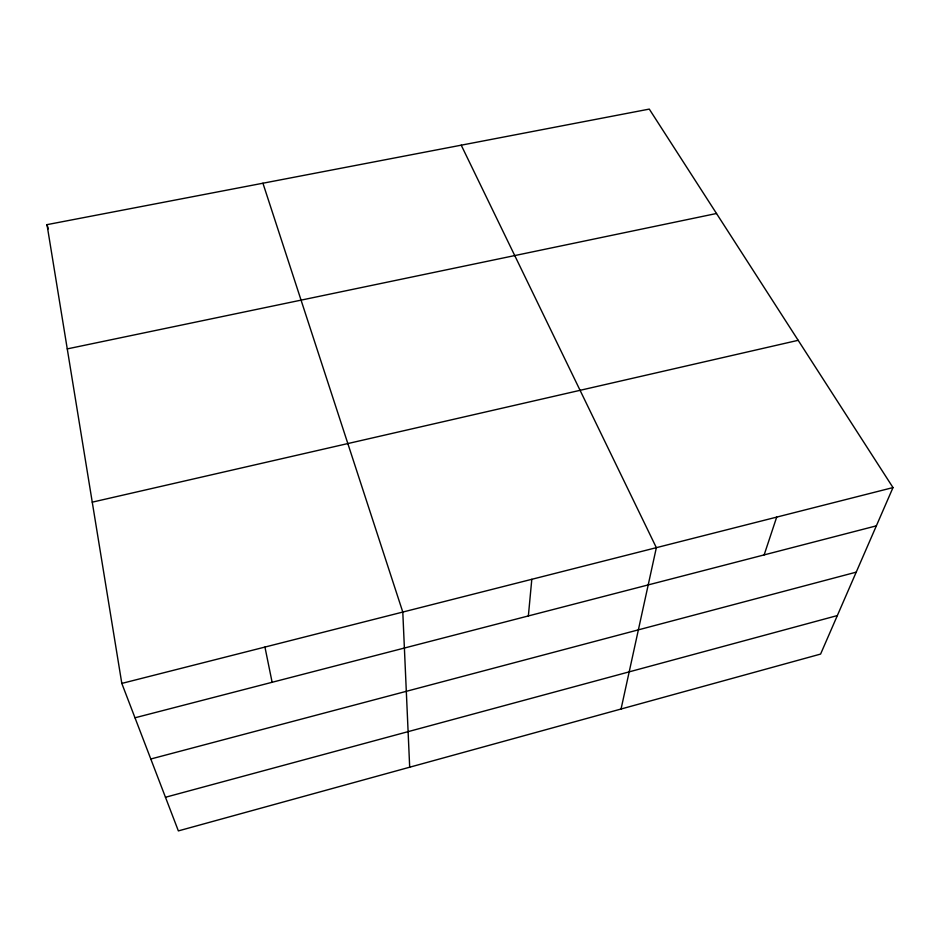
<?xml version="1.0" encoding="UTF-8"?>
<svg xmlns="http://www.w3.org/2000/svg" width="940" height="940" viewBox="0 0 940 940"><rect width="100%" height="100%" fill="white"/><g stroke="black" fill="none" stroke-linecap="round" stroke-linejoin="round"><path stroke-width="1.41" d="M528.362 615.935L531.805 579.298M621.058 709.019L656.355 547.668L461.223 145.171M764.15 554.894L776.687 517.118M893 487.578L820.596 654.076L178.365 830.901L121.812 683.415L47 224.648L649.282 109.099L893 487.578L121.812 683.415M165.475 797.261L837.34 615.571M150.8 759.003L856.223 572.154M134.996 717.784L876.362 525.848M92.261 502.16L798.178 340.315M67.269 348.893L716.503 213.498M262.93 183.218L402.79 612.058L409.687 767.216M47 224.648L48.281 228.831M264.939 647.061L272.118 682.275"/></g></svg>
